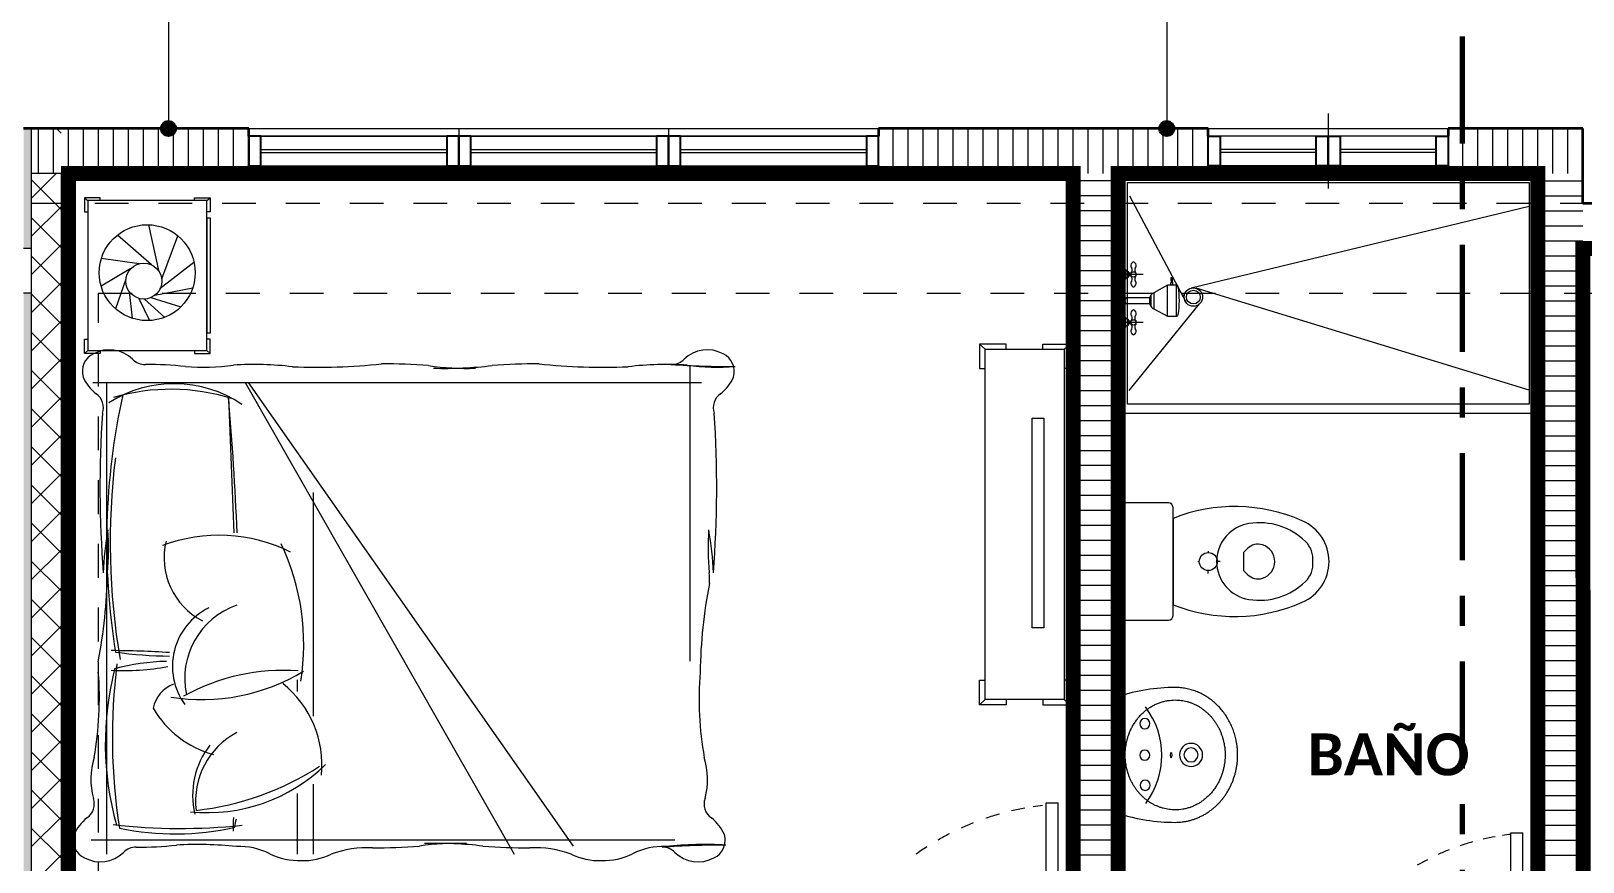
# Model space of a CAD drawing. Header units: metres. Extents: x -144 to 1000, y -717 to 29.
# Drawn here: x 839.63 to 844.81, y -550.57 to -547.79 of the extents above; entities that cross this region are included whole.
import ezdxf

# ---------------------------------------------------------------- set-up
doc = ezdxf.new("R2010")
doc.units = ezdxf.units.M
doc.linetypes.add('basculante modificado', pattern=[0.18, 0.1125, -0.0675])
doc.linetypes.add('Dash Dot 3_16_', pattern=[0.595313, 0.357187, -0.119063, 0, -0.119063])
doc.layers.get('0').update_dxf_attribs({"color": 1})
doc.layers.add('00-MEDICION', color=30, linetype='Continuous')
for name, color, linetype, lineweight in [('A-ANNO-DIMS', 1, 'Continuous', 9), ('A-DETL', 1, 'Continuous', 9), ('A-DETL-GENF', 1, 'Continuous', 9), ('A-DOOR', 1, 'Continuous', 9), ('A-GLAZ', 1, 'Continuous', 9), ('A-WALL', 4, 'Continuous', 9), ('G-ANNO-SYMB', 1, 'Continuous', 9), ('G-ANNO-TEXT', 2, 'Continuous', 9), ('I-FURN', 2, 'Continuous', 9), ('P-SANR-FIXT', 1, 'Continuous', 9)]:
    doc.layers.add(name, color=color, linetype=linetype, lineweight=lineweight)
doc.layers.add('A-WALL-PATT', color=7, linetype='Continuous', lineweight=35, true_color=0x9c9c9c)
doc.styles.add('Calibri_B', font='calibrib.ttf', dxfattribs={"height": 0.165})

# ---------------------------------------------------------------- blocks, each defined once
blk = doc.blocks.new('H')
at = {"layer": 'A-WALL-PATT', "lineweight": 5, "true_color": 0x747474}
h = blk.add_hatch(color=8, dxfattribs=at)
h.paths.add_polyline_path([(843.8367, -497.5255), (843.8367, -497.5005), (843.7867, -497.5005), (843.7867, -496.8005), (843.7617, -496.8005), (843.7617, -497.5255), (843.8341, -497.5255)])
h.paths.add_polyline_path([(843.7617, -496.7005), (843.7867, -496.7005), (843.7867, -494.7755), (843.7617, -494.7755), (843.7617, -496.6755)])
h.paths.add_polyline_path([(843.7867, -494.6255), (843.7867, -489.8255), (843.7617, -489.8255), (843.7617, -494.6255)])
h.paths.add_polyline_path([(843.7867, -489.6755), (843.7867, -489.2757), (843.7617, -489.2757), (843.7617, -489.6755)])
at = {"layer": 'A-WALL-PATT', "true_color": 0x747474}
h = blk.add_hatch(color=8, dxfattribs=at)
h.paths.add_polyline_path([(843.8867, -497.5255), (843.9117, -497.5255), (843.9117, -497.0244), (843.8867, -497.0244), (843.8867, -497.5005)])
h.paths.add_polyline_path([(843.9117, -496.8744), (843.9117, -494.1257), (843.8867, -494.1257), (843.8867, -496.8744)])
h.paths.add_polyline_path([(843.8867, -493.9757), (843.9113, -493.9757), (843.9113, -492.5757), (843.8867, -492.5757), (843.8867, -493.3819)])
h.paths.add_polyline_path([(843.8867, -492.4257), (843.9117, -492.4257), (843.9113, -489.4257), (843.8867, -489.4257), (843.8867, -492.2218)])
at = {"layer": 'A-DETL', "color": 7, "linetype": 'basculante modificado'}
for p, q in [((850.9117, -489.5255), (841.3117, -489.5255)), ((844.0116, -498.4244), (844.0116, -489.8255)), ((844.0116, -489.8255), (850.9117, -489.8255))]:
    blk.add_line(p, q, dxfattribs=at)
at = {"layer": 'A-DETL-GENF', "lineweight": 25}
for p, q in [((844.5128, -489.3007), (844.5128, -489.4007)), ((844.5528, -489.3007), (844.5128, -489.3007)), ((844.5528, -489.4007), (844.5528, -489.3007)), ((845.1728, -489.3007), (845.1728, -489.4007)), ((845.2128, -489.3007), (845.1728, -489.3007)), ((845.2128, -489.3007), (845.2128, -489.4007)), ((845.2528, -489.3007), (845.2128, -489.3007)), ((845.2128, -489.4007), (845.2128, -489.3007)), ((845.2528, -489.4007), (845.2528, -489.3007)), ((845.8728, -489.3007), (845.8728, -489.4007)), ((845.9128, -489.3007), (845.8728, -489.3007)), ((845.9128, -489.4007), (845.9128, -489.3007)), ((845.9128, -489.3007), (845.9128, -489.4007)), ((845.9528, -489.3007), (845.9128, -489.3007)), ((845.9528, -489.4007), (845.9528, -489.3007)), ((846.5728, -489.3007), (846.5728, -489.4007)), ((846.6128, -489.3007), (846.5728, -489.3007)), ((846.6128, -489.4007), (846.6128, -489.3007)), ((847.7128, -489.3007), (847.7528, -489.3007)), ((847.7128, -489.4007), (847.7128, -489.3007)), ((847.7528, -489.3007), (847.7528, -489.4007)), ((848.0728, -489.3007), (848.1128, -489.3007)), ((848.0728, -489.4007), (848.0728, -489.3007)), ((848.1128, -489.3007), (848.1128, -489.4007)), ((848.1128, -489.3007), (848.1528, -489.3007)), ((848.1128, -489.4007), (848.1128, -489.3007)), ((848.1528, -489.3007), (848.1528, -489.4007)), ((848.4728, -489.3007), (848.5128, -489.3007)), ((848.4728, -489.4007), (848.4728, -489.3007)), ((848.5128, -489.3007), (848.5128, -489.4007)), ((844.5128, -489.4007), (844.5528, -489.4007)), ((845.1728, -489.4007), (845.2128, -489.4007)), ((845.2128, -489.4007), (845.2528, -489.4007)), ((845.8728, -489.4007), (845.9128, -489.4007)), ((845.9128, -489.4007), (845.9528, -489.4007)), ((846.5728, -489.4007), (846.6128, -489.4007)), ((847.7528, -489.4007), (847.7128, -489.4007)), ((848.1128, -489.4007), (848.0728, -489.4007)), ((848.1528, -489.4007), (848.1128, -489.4007)), ((848.5128, -489.4007), (848.4728, -489.4007))]:
    blk.add_line(p, q, dxfattribs=at)
at = {"layer": 'A-DETL-GENF'}
for p, q in [((844.5528, -489.3007), (845.1728, -489.3007)), ((845.2528, -489.3007), (845.8728, -489.3007)), ((845.9528, -489.3007), (846.5728, -489.3007)), ((848.0728, -489.3007), (847.7528, -489.3007)), ((848.4728, -489.3007), (848.1528, -489.3007)), ((844.5528, -489.3457), (845.1728, -489.3457)), ((844.5528, -489.3557), (845.1728, -489.3557)), ((845.2528, -489.3457), (845.8728, -489.3457)), ((845.2528, -489.3557), (845.8728, -489.3557)), ((845.9528, -489.3457), (846.5728, -489.3457)), ((845.9528, -489.3557), (846.5728, -489.3557)), ((848.0728, -489.3457), (847.7528, -489.3457)), ((848.0728, -489.3557), (847.7528, -489.3557)), ((848.4728, -489.3457), (848.1528, -489.3457)), ((848.4728, -489.3557), (848.1528, -489.3557)), ((844.5528, -489.4007), (845.1728, -489.4007)), ((845.2528, -489.4007), (845.8728, -489.4007)), ((845.9528, -489.4007), (846.5728, -489.4007)), ((848.0728, -489.4007), (847.7528, -489.4007)), ((848.4728, -489.4007), (848.1528, -489.4007))]:
    blk.add_line(p, q, dxfattribs=at)
at = {"layer": 'A-DOOR', "lineweight": 15}
for p, q in [((847.1717, -491.5257), (847.2117, -491.5257)), ((847.1717, -492.4057), (847.1717, -491.5257)), ((847.2117, -492.4157), (847.2117, -491.5257)), ((848.7217, -491.6257), (848.7617, -491.6257)), ((848.7217, -492.4057), (848.7217, -491.6257)), ((848.7617, -492.4157), (848.7617, -491.6257))]:
    blk.add_line(p, q, dxfattribs=at)
at = {"layer": 'A-DOOR'}
for centre, radius, start, end in [((847.2602, -492.4237), 0.8947, 96.4594, 98.45), ((847.2602, -492.4237), 0.8947, 105.8316, 108.8857), ((847.2602, -492.4237), 0.8947, 100.2582, 103.1511), ((847.2602, -492.4237), 0.8947, 100.2582, 103.1511), ((847.2602, -492.4237), 0.8947, 117.366, 120.1622), ((847.2602, -492.4237), 0.8947, 111.7283, 114.5549), ((848.8117, -492.4257), 0.8, 100.2582, 103.1511), ((848.8117, -492.4257), 0.8, 100.2582, 103.1511), ((848.8117, -492.4257), 0.8, 96.4594, 98.45), ((847.2602, -492.4237), 0.8947, 122.9441, 125.7122), ((848.8117, -492.4257), 0.8, 111.7283, 114.5549), ((848.8117, -492.4257), 0.8, 105.8316, 108.8857), ((848.8117, -492.4257), 0.8, 117.366, 120.1622)]:
    blk.add_arc(centre, radius, start, end, dxfattribs=at)
at = {"layer": 'A-GLAZ'}
for p, q in [((848.1128, -489.2257), (848.1128, -489.4757)), ((844.5128, -489.3007), (844.5128, -489.4007)), ((845.2128, -489.3007), (844.5128, -489.3007)), ((845.2128, -489.2757), (845.2128, -489.4257)), ((845.2128, -489.3007), (845.2128, -489.4007)), ((845.9128, -489.3007), (845.2128, -489.3007)), ((845.2128, -489.3007), (845.2128, -489.4007)), ((845.9128, -489.2757), (845.9128, -489.4257)), ((845.9128, -489.3007), (845.9128, -489.4007)), ((845.9128, -489.3007), (845.9128, -489.4007)), ((846.6128, -489.3007), (845.9128, -489.3007)), ((846.6128, -489.3007), (846.6128, -489.4007)), ((847.7128, -489.4007), (847.7128, -489.3007)), ((848.1128, -489.3007), (847.7128, -489.3007)), ((848.1128, -489.4007), (848.1128, -489.3007)), ((848.1128, -489.4007), (848.1128, -489.3007)), ((848.5128, -489.3007), (848.1128, -489.3007)), ((848.5128, -489.4007), (848.5128, -489.3007)), ((844.5128, -489.4007), (845.2128, -489.4007)), ((845.2128, -489.4007), (845.9128, -489.4007)), ((845.9128, -489.4007), (846.6128, -489.4007)), ((847.7128, -489.4007), (848.1128, -489.4007)), ((848.1128, -489.4007), (848.5128, -489.4007))]:
    blk.add_line(p, q, dxfattribs=at)
at = {"layer": 'A-WALL', "lineweight": 35}
for p, q in [((844.5128, -489.2757), (843.7617, -489.2757)), ((844.5128, -489.3007), (844.5128, -489.2757)), ((847.7128, -489.2757), (846.6128, -489.2757)), ((846.6128, -489.2757), (846.6128, -489.3007)), ((847.7128, -489.3007), (847.7128, -489.2757)), ((848.9617, -489.2757), (848.5128, -489.2757)), ((848.5128, -489.2757), (848.5128, -489.3007)), ((848.9617, -489.5255), (848.9617, -489.2757)), ((844.5128, -489.4257), (844.5128, -489.4007)), ((846.6128, -489.4007), (846.6128, -489.4257)), ((847.7128, -489.4257), (847.7128, -489.4007)), ((848.5128, -489.4007), (848.5128, -489.4257)), ((843.9117, -492.4257), (843.9117, -489.4257)), ((843.9117, -489.4257), (844.5128, -489.4257)), ((846.6128, -489.4257), (847.2617, -489.4257)), ((847.2617, -489.4257), (847.2617, -492.5757)), ((847.4117, -489.4257), (847.7128, -489.4257)), ((847.4117, -491.8257), (847.4117, -489.4257)), ((848.5128, -489.4257), (848.8117, -489.4257)), ((848.8117, -489.4257), (848.8117, -492.9757)), ((850.9117, -489.5255), (848.9617, -489.5255)), ((848.9617, -489.6755), (850.9117, -489.6755)), ((848.9617, -492.9757), (848.9617, -489.6755))]:
    blk.add_line(p, q, dxfattribs=at)
at = {"layer": 'A-WALL'}
for p, q in [((843.7867, -489.2757), (843.7867, -496.7005)), ((844.5128, -489.2757), (846.6128, -489.2757)), ((847.7128, -489.2757), (848.5128, -489.2757)), ((843.9117, -489.4257), (843.7867, -489.4257)), ((843.8867, -489.4257), (843.8867, -497.5255)), ((846.6128, -489.4257), (844.5128, -489.4257)), ((848.5128, -489.4257), (847.7128, -489.4257)), ((843.7867, -489.6755), (843.7617, -489.6755)), ((843.7867, -489.8255), (843.7617, -489.8255))]:
    blk.add_line(p, q, dxfattribs=at)
at = {"layer": 'A-WALL-PATT', "color": 8, "lineweight": 5, "true_color": 0x727272}
for p, q in [((843.8117, -489.4257), (843.8117, -489.2757)), ((843.8617, -489.4257), (843.8617, -489.2757)), ((843.9117, -489.4257), (843.9117, -489.2757)), ((843.9617, -489.4257), (843.9617, -489.2757)), ((844.0117, -489.4257), (844.0117, -489.2757)), ((844.0617, -489.4257), (844.0617, -489.2757)), ((844.1117, -489.4257), (844.1117, -489.2757)), ((844.1617, -489.4257), (844.1617, -489.2757)), ((844.2117, -489.4257), (844.2117, -489.2757)), ((844.2617, -489.4257), (844.2617, -489.2757)), ((844.3117, -489.4257), (844.3117, -489.2757)), ((844.3617, -489.4257), (844.3617, -489.2757)), ((844.4117, -489.4257), (844.4117, -489.2757)), ((844.4617, -489.4257), (844.4617, -489.2757)), ((844.5117, -489.4257), (844.5117, -489.2757)), ((846.6617, -489.4257), (846.6617, -489.2757)), ((846.7117, -489.4257), (846.7117, -489.2757)), ((846.7617, -489.4257), (846.7617, -489.2757)), ((846.8117, -489.4257), (846.8117, -489.2757)), ((846.8617, -489.4257), (846.8617, -489.2757)), ((846.9117, -489.4257), (846.9117, -489.2757)), ((846.9617, -489.4257), (846.9617, -489.2757)), ((847.0117, -489.4257), (847.0117, -489.2757)), ((847.0617, -489.4257), (847.0617, -489.2757)), ((847.1117, -489.4257), (847.1117, -489.2757)), ((847.1617, -489.4257), (847.1617, -489.2757)), ((847.2117, -489.4257), (847.2117, -489.2757)), ((847.2617, -489.4257), (847.2617, -489.2757)), ((847.3117, -489.4257), (847.3117, -489.2757)), ((847.3617, -489.4257), (847.3617, -489.2757)), ((847.4117, -489.4257), (847.4117, -489.2757)), ((847.4617, -489.4257), (847.4617, -489.2757)), ((847.5117, -489.4257), (847.5117, -489.2757)), ((847.5617, -489.4257), (847.5617, -489.2757)), ((847.6117, -489.4257), (847.6117, -489.2757)), ((847.6617, -489.4257), (847.6617, -489.2757)), ((847.7117, -489.4257), (847.7117, -489.2757)), ((848.5617, -489.4257), (848.5617, -489.2757)), ((848.6117, -489.4257), (848.6117, -489.2757)), ((848.6617, -489.4257), (848.6617, -489.2757)), ((848.7117, -489.4257), (848.7117, -489.2757)), ((848.7617, -489.4257), (848.7617, -489.2757)), ((848.8117, -489.4257), (848.8117, -489.2757)), ((848.8617, -489.4257), (848.8617, -489.2757)), ((848.9117, -489.4257), (848.9117, -489.2757)), ((847.4117, -489.4506), (847.2617, -489.4506)), ((848.8117, -489.4506), (848.9617, -489.4506)), ((847.4117, -489.5006), (847.2617, -489.5006)), ((848.8117, -489.5006), (848.9617, -489.5006)), ((847.4117, -489.5506), (847.2617, -489.5506)), ((848.8117, -489.5506), (848.9617, -489.5506)), ((847.4117, -489.6006), (847.2617, -489.6006)), ((848.8117, -489.6006), (848.9617, -489.6006)), ((847.4117, -489.6506), (847.2617, -489.6506)), ((848.8117, -489.6506), (848.9617, -489.6506)), ((847.4117, -489.7006), (847.2617, -489.7006)), ((848.8117, -489.7006), (848.9617, -489.7006)), ((847.4117, -489.7506), (847.2617, -489.7506)), ((848.8117, -489.7506), (848.9617, -489.7506)), ((847.4117, -489.8006), (847.2617, -489.8006)), ((848.8117, -489.8006), (848.9617, -489.8006)), ((847.4117, -489.8506), (847.2617, -489.8506)), ((848.8117, -489.8506), (848.9617, -489.8506)), ((847.4117, -489.9006), (847.2617, -489.9006)), ((848.8117, -489.9006), (848.9617, -489.9006)), ((847.4117, -489.9506), (847.2617, -489.9506)), ((848.8117, -489.9506), (848.9617, -489.9506)), ((847.4117, -490.0006), (847.2617, -490.0006)), ((848.8117, -490.0006), (848.9617, -490.0006)), ((847.4117, -490.0506), (847.2617, -490.0506)), ((848.8117, -490.0506), (848.9617, -490.0506)), ((847.4117, -490.1006), (847.2617, -490.1006)), ((848.8117, -490.1006), (848.9617, -490.1006)), ((847.4117, -490.1506), (847.2617, -490.1506)), ((848.8117, -490.1506), (848.9617, -490.1506)), ((847.4117, -490.2006), (847.2617, -490.2006)), ((848.8117, -490.2006), (848.9617, -490.2006)), ((847.4117, -490.2506), (847.2617, -490.2506)), ((848.8117, -490.2506), (848.9617, -490.2506)), ((847.4117, -490.3006), (847.2617, -490.3006)), ((848.8117, -490.3006), (848.9617, -490.3006)), ((847.4117, -490.3506), (847.2617, -490.3506)), ((847.4117, -490.4006), (847.2617, -490.4006)), ((848.8117, -490.3506), (848.9617, -490.3506)), ((848.8117, -490.4006), (848.9617, -490.4006)), ((847.4117, -490.4506), (847.2617, -490.4506)), ((848.8117, -490.4506), (848.9617, -490.4506)), ((847.4117, -490.5006), (847.2617, -490.5006)), ((848.8117, -490.5006), (848.9617, -490.5006)), ((847.4117, -490.5506), (847.2617, -490.5506)), ((848.8117, -490.5506), (848.9617, -490.5506)), ((847.4117, -490.6006), (847.2617, -490.6006)), ((848.8117, -490.6006), (848.9617, -490.6006)), ((847.4117, -490.6506), (847.2617, -490.6506)), ((848.8117, -490.6506), (848.9617, -490.6506)), ((847.4117, -490.7006), (847.2617, -490.7006)), ((848.8117, -490.7006), (848.9617, -490.7006)), ((847.4117, -490.7506), (847.2617, -490.7506)), ((848.8117, -490.7506), (848.9617, -490.7506)), ((847.4117, -490.8006), (847.2617, -490.8006)), ((848.8117, -490.8006), (848.9617, -490.8006)), ((847.4117, -490.8506), (847.2617, -490.8506)), ((848.8117, -490.8506), (848.9617, -490.8506)), ((847.4117, -490.9006), (847.2617, -490.9006)), ((848.8117, -490.9006), (848.9617, -490.9006)), ((847.4117, -490.9506), (847.2617, -490.9506)), ((848.8117, -490.9506), (848.9617, -490.9506)), ((847.4117, -491.0006), (847.2617, -491.0006)), ((848.8117, -491.0006), (848.9617, -491.0006)), ((847.4117, -491.0506), (847.2617, -491.0506)), ((848.8117, -491.0506), (848.9617, -491.0506)), ((847.4117, -491.1006), (847.2617, -491.1006)), ((848.8117, -491.1006), (848.9617, -491.1006)), ((847.4117, -491.1506), (847.2617, -491.1506)), ((848.8117, -491.1506), (848.9617, -491.1506)), ((847.4117, -491.2006), (847.2617, -491.2006)), ((848.8117, -491.2006), (848.9617, -491.2006)), ((847.4117, -491.2506), (847.2617, -491.2506)), ((848.8117, -491.2506), (848.9617, -491.2506)), ((847.4117, -491.3006), (847.2617, -491.3006)), ((848.8117, -491.3006), (848.9617, -491.3006)), ((847.4117, -491.3506), (847.2617, -491.3506)), ((848.8117, -491.3506), (848.9617, -491.3506)), ((847.4117, -491.4006), (847.2617, -491.4006)), ((848.8117, -491.4006), (848.9617, -491.4006)), ((847.4117, -491.4506), (847.2617, -491.4506)), ((848.8117, -491.4506), (848.9617, -491.4506)), ((847.4117, -491.5006), (847.2617, -491.5006)), ((848.8117, -491.5006), (848.9617, -491.5006)), ((847.4117, -491.5506), (847.2617, -491.5506)), ((848.8117, -491.5506), (848.9617, -491.5506)), ((847.4117, -491.6006), (847.2617, -491.6006)), ((848.8117, -491.6006), (848.9617, -491.6006)), ((847.4117, -491.6506), (847.2617, -491.6506)), ((848.8117, -491.6506), (848.9617, -491.6506)), ((847.4117, -491.7006), (847.2617, -491.7006)), ((848.8117, -491.7006), (848.9617, -491.7006))]:
    blk.add_line(p, q, dxfattribs=at)
at = {"layer": 'A-WALL-PATT', "color": 1, "lineweight": 5, "true_color": 0xff0000}
for p, q in [((843.7867, -489.5092), (843.8702, -489.4257)), ((843.8867, -489.5459), (843.7867, -489.4459)), ((843.7867, -489.6365), (843.8867, -489.5365)), ((843.8867, -489.6731), (843.7867, -489.5731)), ((843.7867, -489.7637), (843.8867, -489.6637)), ((843.8867, -489.8004), (843.7867, -489.7004)), ((843.7867, -489.891), (843.8867, -489.791)), ((843.8867, -489.9277), (843.7867, -489.8277)), ((843.7867, -490.0183), (843.8867, -489.9183)), ((843.8867, -490.055), (843.7867, -489.955)), ((843.7867, -490.1456), (843.8867, -490.0456)), ((843.8867, -490.1823), (843.7867, -490.0823)), ((843.7867, -490.2729), (843.8867, -490.1729)), ((843.8867, -490.3095), (843.7867, -490.2095)), ((843.7867, -490.4001), (843.8867, -490.3001)), ((843.8867, -490.4368), (843.7867, -490.3368)), ((843.7867, -490.5274), (843.8867, -490.4274)), ((843.8867, -490.5641), (843.7867, -490.4641)), ((843.7867, -490.6547), (843.8867, -490.5547)), ((843.8867, -490.6914), (843.7867, -490.5914)), ((843.7867, -490.782), (843.8867, -490.682)), ((843.8867, -490.8187), (843.7867, -490.7187)), ((843.7867, -490.9093), (843.8867, -490.8093)), ((843.8867, -490.9459), (843.7867, -490.8459)), ((843.7867, -491.0365), (843.8867, -490.9365)), ((843.8867, -491.0732), (843.7867, -490.9732)), ((843.7867, -491.1638), (843.8867, -491.0638)), ((843.8867, -491.2005), (843.7867, -491.1005)), ((843.7867, -491.2911), (843.8867, -491.1911)), ((843.8867, -491.3278), (843.7867, -491.2278)), ((843.7867, -491.4184), (843.8867, -491.3184)), ((843.8867, -491.4551), (843.7867, -491.3551)), ((843.7867, -491.5457), (843.8867, -491.4457)), ((843.8867, -491.5823), (843.7867, -491.4823)), ((843.7867, -491.6729), (843.8867, -491.5729)), ((843.8867, -491.7096), (843.7867, -491.6096)), ((843.7867, -491.8002), (843.8867, -491.7002))]:
    blk.add_line(p, q, dxfattribs=at)
at = {"layer": 'G-ANNO-SYMB', "linetype": 'Dash Dot 3_16_', "lineweight": 70}
blk.add_line((848.5595, -485.4917), (848.5595, -495.2512), dxfattribs=at)
at = {"layer": 'I-FURN'}
for p, q in [((843.9645, -489.5064), (843.9755, -489.5163)), ((843.9645, -489.5064), (843.9645, -489.554)), ((844.0169, -489.5064), (843.9645, -489.5064)), ((843.9755, -489.5163), (843.9755, -490.0163)), ((844.3726, -489.5163), (843.9755, -489.5163)), ((844.0169, -489.5163), (844.0169, -489.5064)), ((844.3312, -489.5064), (844.3835, -489.5064)), ((844.3312, -489.5163), (844.3312, -489.5064)), ((844.3726, -489.5163), (844.3835, -489.5064)), ((844.3726, -490.0163), (844.3726, -489.5163)), ((844.3835, -489.5064), (844.3835, -489.554)), ((843.9645, -489.554), (843.9755, -489.554)), ((844.3835, -489.554), (844.3726, -489.554)), ((844.2144, -489.7543), (844.179, -489.5967)), ((844.3726, -489.5752), (844.3726, -489.9574)), ((844.3854, -489.5752), (844.3726, -489.5752)), ((844.3854, -489.9574), (844.3854, -489.5752)), ((844.1884, -489.7305), (844.0747, -489.6312)), ((844.2222, -489.7773), (844.276, -489.6335)), ((844.1474, -489.7267), (844.0209, -489.7098)), ((844.2162, -489.8093), (844.33, -489.7217)), ((844.1199, -489.7427), (844.0203, -489.8017)), ((844.103, -489.778), (844.0683, -489.877)), ((844.1137, -489.8194), (844.1242, -489.9089)), ((844.1994, -489.8322), (844.3259, -489.8068)), ((844.1458, -489.8423), (844.1813, -489.9166)), ((844.1649, -489.8447), (844.2326, -489.9059)), ((844.186, -489.84), (844.2858, -489.8711)), ((843.9645, -489.9786), (843.9755, -489.9786)), ((843.9645, -490.0262), (843.9645, -489.9786)), ((844.3726, -489.9574), (844.3854, -489.9574)), ((844.3835, -489.9786), (844.3726, -489.9786)), ((844.3835, -490.0262), (844.3835, -489.9786)), ((843.9645, -490.0262), (843.9755, -490.0163)), ((844.0169, -490.0262), (843.9645, -490.0262)), ((843.9755, -490.0163), (844.3726, -490.0163)), ((844.0169, -490.0163), (844.0169, -490.0262)), ((844.3312, -490.0163), (844.3312, -490.0262)), ((844.3312, -490.0262), (844.3835, -490.0262)), ((844.3835, -490.0262), (844.3726, -490.0163)), ((846.9495, -489.9953), (846.9495, -490.0768)), ((847.0391, -489.9953), (846.9495, -489.9953)), ((846.9495, -489.9953), (846.9682, -490.0123)), ((846.9682, -490.0123), (847.2319, -490.0123)), ((846.9682, -491.1812), (846.9682, -490.0123)), ((847.0391, -490.0123), (847.0391, -489.9953)), ((847.1611, -489.9953), (847.2506, -489.9953)), ((847.1611, -490.0123), (847.1611, -489.9953)), ((847.2506, -489.9953), (847.2319, -490.0123)), ((847.2319, -490.0123), (847.2319, -491.1812)), ((847.2506, -489.9953), (847.2506, -490.0768)), ((845.9841, -490.0684), (845.9841, -491.0524)), ((846.9495, -490.0768), (846.9682, -490.0768)), ((847.2506, -490.0768), (847.2319, -490.0768)), ((843.9925, -490.1235), (846.0223, -490.1235)), ((844.0387, -490.1235), (844.0387, -491.5683)), ((844.5011, -490.1235), (845.3975, -491.6973)), ((844.5111, -490.1235), (845.5945, -491.6704)), ((847.1255, -490.2423), (847.1647, -490.2423)), ((847.1255, -490.9412), (847.1255, -490.2423)), ((847.1647, -490.2423), (847.1647, -490.9412)), ((844.7276, -490.4899), (844.7276, -491.2362)), ((847.1647, -490.9412), (847.1255, -490.9412)), ((844.0387, -491.0524), (844.0387, -491.6973)), ((844.6746, -491.1154), (844.6746, -491.154)), ((846.9495, -491.1167), (846.9682, -491.1167)), ((846.9495, -491.1982), (846.9495, -491.1167)), ((847.2506, -491.1167), (847.2319, -491.1167)), ((847.2506, -491.1982), (847.2506, -491.1167)), ((846.9495, -491.1982), (846.9682, -491.1812)), ((847.0391, -491.1982), (846.9495, -491.1982)), ((847.2319, -491.1812), (846.9682, -491.1812)), ((847.0391, -491.1812), (847.0391, -491.1982)), ((847.1611, -491.1812), (847.1611, -491.1982)), ((847.1611, -491.1982), (847.2506, -491.1982)), ((847.2506, -491.1982), (847.2319, -491.1812)), ((844.7276, -491.463), (844.7276, -491.6973)), ((844.6746, -491.4946), (844.6746, -491.6973)), ((843.9876, -491.6485), (845.9336, -491.6485))]:
    blk.add_line(p, q, dxfattribs=at)
for centre, radius in [((844.1739, -489.7567), 0.16), ((844.1627, -489.7847), 0.06)]:
    blk.add_circle(centre, radius, dxfattribs=at)
for centre, radius, start, end in [((844.0219, -490.0861), 0.0644, 114.6552, 197.0582), ((844.0482, -490.1245), 0.1105, 45.7841, 118.7213), ((846.0415, -490.1245), 0.1105, 61.2787, 134.2159), ((846.0677, -490.0861), 0.0644, 342.9418, 65.3448), ((844.1666, -490.0057), 0.0572, 223.7565, 271.4444), ((844.1689, -491.3305), 1.2676, 83.9678, 90.0408), ((844.3587, -489.2966), 0.7754, 265.8141, 277.6479), ((844.5296, -491.1546), 1.0916, 83.2091, 93.5535), ((844.7417, -488.0905), 1.9819, 267.5987, 276.2011), ((844.9454, -492.4345), 2.3738, 85.9688, 89.7495), ((845.2393, -489.1982), 0.8777, 261.6773, 271.923), ((845.1656, -488.71), 1.3659, 268.4575, 276.6698), ((845.4911, -492.4345), 2.3738, 90.2505, 94.0312), ((845.6948, -488.0905), 1.9819, 263.7989, 272.4013), ((845.9069, -491.1546), 1.0916, 86.4465, 96.7909), ((845.9231, -490.0057), 0.0572, 268.5556, 316.2435), ((846.1329, -486.8867), 3.1832, 266.1944, 270.0265), ((846.0778, -489.2966), 0.7754, 262.3521, 274.1859), ((844.0925, -490.047), 0.1443, 203.7061, 231.956), ((844.2641, -490.5328), 0.4055, 56.1664, 122.49), ((845.9972, -490.047), 0.1443, 308.044, 336.2939), ((843.9722, -490.2069), 0.0559, 340.2311, 55.8644), ((846.336, -490.6572), 2.2972, 167.6192, 189.1562), ((844.2525, -490.8363), 0.6905, 72.8591, 106.0737), ((908.801, -487.8265), 64.3987, 182.088342, 182.490604), ((833.4272, -491.0957), 11.0568, 2.44004, 4.78531), ((846.1175, -490.2069), 0.0559, 124.1356, 199.7689), ((847.6994, -490.4743), 3.683, 176.1316, 184.4267), ((842.3902, -490.4743), 3.683, 355.5733, 3.8684), ((846.3712, -490.6574), 2.3207, 172.9859, 189.6715), ((845.0423, -490.7968), 1.0156, 169.6685, 177.8399), ((843.0707, -490.6728), 0.9742, 354.9426, 3.4165), ((844.4136, -491.1679), 0.5349, 63.4974, 110.6974), ((844.4686, -490.7076), 0.2382, 166.5097, 242.2958), ((847.0189, -490.6728), 0.9742, 176.5835, 185.0474), ((845.0474, -490.7968), 1.0156, 2.1601, 10.3315), ((843.9104, -490.9962), 0.7857, 350.9394, 25.2191), ((842.3635, -490.734), 1.6778, 348.9775, 359.1523), ((845.2012, -490.784), 0.8477, 359.3603, 1.7242), ((847.6957, -491.1142), 1.6778, 168.9775, 179.1654), ((844.558, -491.1104), 0.2591, 109.1658, 191.9587), ((844.4752, -491.07), 0.2171, 116.1579, 215.8329), ((844.0483, -494.0563), 3.0385, 86.2238, 89.8937), ((844.858, -491.0643), 0.8477, 179.3603, 181.7242), ((844.0963, -490.3064), 0.778, 266.877, 280.8333), ((846.0156, -491.3062), 1.9579, 172.8391, 188.9331), ((844.2595, -491.8208), 0.7676, 91.6124, 104.6566), ((844.2745, -489.4664), 1.57, 262.4467, 269.0553), ((843.0403, -491.1755), 0.9742, 356.5835, 5.0474), ((845.0469, -491.3275), 1.0127, 165.7546, 195.5344), ((844.3566, -490.5292), 0.6518, 260.8023, 301.3458), ((844.628, -491.7718), 0.6879, 85.8503, 118.9544), ((846.9885, -491.1755), 0.9742, 174.9526, 183.4165), ((844.3032, -491.2334), 0.1121, 111.6793, 167.8243), ((844.4085, -491.3993), 0.3482, 354.3187, 51.2722), ((844.4845, -491.0398), 0.3369, 210.2878, 254.5982), ((843.0403, -491.196), 0.9731, 349.4443, 357.7924), ((846.9885, -491.196), 0.9731, 182.2076, 190.5557), ((844.5949, -491.5196), 0.2596, 117.9999, 186.8874), ((844.2322, -491.447), 0.2462, 162.8192, 195.0013), ((844.5942, -491.4994), 0.2687, 141.9188, 193.6704), ((845.7966, -491.447), 0.2462, 344.9987, 17.1808), ((844.3756, -490.9967), 0.5616, 264.187, 314.4731), ((844.2241, -490.5835), 0.9739, 276.6646, 302.6196), ((843.9417, -491.5297), 0.0559, 304.1356, 19.7689), ((846.087, -491.5297), 0.0559, 160.2311, 235.8644), ((844.0621, -491.6896), 0.1443, 128.044, 156.2939), ((846.5148, -491.6334), 2.0543, 178.35, 179.6152), ((842.869, -491.3156), 1.6237, 349.6594, 350.6708), ((845.9667, -491.6896), 0.1443, 23.7061, 51.956), ((843.9915, -491.6505), 0.0644, 162.9418, 245.3448), ((844.2848, -489.6157), 1.9954, 263.5293, 275.9065), ((844.2666, -490.7195), 0.9098, 258.2565, 282.6825), ((846.0373, -491.6505), 0.0644, 294.6552, 17.0582), ((844.0177, -491.6121), 0.1105, 241.2787, 314.2159), ((844.1361, -491.7309), 0.0572, 88.5556, 136.2435), ((844.1385, -490.406), 1.2676, 269.9592, 276.0322), ((844.3424, -492.8749), 1.2103, 83.88, 93.3505), ((844.4823, -491.8895), 0.2183, 62.5424, 92.8438), ((844.9103, -492.0461), 0.3706, 87.672, 109.3936), ((844.915, -489.302), 2.3738, 270.2505, 274.0312), ((845.2089, -492.5384), 0.8777, 88.077, 98.3227), ((845.1351, -493.0266), 1.3659, 83.3302, 91.5425), ((845.4606, -489.302), 2.3738, 265.9688, 269.7495), ((845.4653, -492.0461), 0.3706, 70.6064, 92.328), ((845.8933, -491.8895), 0.2183, 87.1562, 117.4576), ((846.1024, -494.8499), 3.1832, 89.9735, 93.8056), ((845.8926, -491.7309), 0.0572, 43.7565, 91.4444), ((846.0332, -492.8749), 1.2103, 86.6495, 96.12), ((846.011, -491.6121), 0.1105, 225.7841, 298.7213), ((844.6794, -491.4992), 0.219, 243.8724, 272.0368), ((844.6964, -491.5179), 0.2003, 267.3508, 296.953), ((845.6792, -491.5179), 0.2003, 243.047, 272.6492), ((845.6962, -491.4992), 0.219, 267.9632, 296.1276)]:
    blk.add_arc(centre, radius, start, end, dxfattribs=at)
at = {"layer": 'P-SANR-FIXT'}
for p, q in [((847.4128, -489.4257), (847.4128, -490.2257)), ((847.4428, -489.4557), (848.7828, -489.4557)), ((847.4428, -490.1957), (847.4428, -489.4557)), ((848.7828, -489.4557), (848.7828, -490.1957)), ((847.4498, -489.5002), (847.6405, -489.8587)), ((848.7828, -489.5358), (847.6558, -489.8081)), ((847.4961, -489.7625), (847.4117, -489.7625)), ((847.4128, -489.7389), (847.4128, -489.7862)), ((847.4201, -489.7404), (847.4128, -489.7389)), ((847.4217, -489.742), (847.4217, -489.7831)), ((847.4349, -489.7447), (847.4217, -489.742)), ((847.4365, -489.7463), (847.4365, -489.7787)), ((847.4468, -489.7545), (847.4468, -489.7705)), ((847.4536, -489.7581), (847.4468, -489.7581)), ((847.4536, -489.767), (847.4468, -489.767)), ((847.4711, -489.7548), (847.4689, -489.7548)), ((847.4689, -489.7702), (847.4711, -489.7702)), ((847.4711, -489.7579), (847.4711, -489.7548)), ((847.4711, -489.7702), (847.4711, -489.7671)), ((847.5876, -489.7738), (847.5876, -489.7826)), ((847.5934, -489.7738), (847.5876, -489.7738)), ((847.5934, -489.7826), (847.5934, -489.7738)), ((847.4128, -489.7862), (847.4201, -489.7847)), ((847.4128, -489.8725), (847.4128, -489.829)), ((847.4128, -489.829), (847.4208, -489.829)), ((847.4208, -489.829), (847.4208, -489.8725)), ((847.4217, -489.7831), (847.4349, -489.7803)), ((847.5763, -489.7983), (847.5312, -489.8237)), ((847.5312, -489.8237), (847.5312, -489.877)), ((847.5763, -489.9023), (847.5763, -489.7983)), ((847.6067, -489.7983), (847.5763, -489.7983)), ((847.5876, -489.7826), (847.5934, -489.7826)), ((847.5876, -489.7895), (847.5934, -489.7895)), ((847.5876, -489.7983), (847.5876, -489.7895)), ((847.5892, -489.7826), (847.5892, -489.7895)), ((847.5918, -489.7826), (847.5918, -489.7895)), ((847.5934, -489.7895), (847.5934, -489.7983)), ((847.6067, -489.9023), (847.6067, -489.7983)), ((847.6319, -489.8426), (847.6319, -489.8288)), ((848.7828, -490.1482), (847.6726, -489.8088)), ((847.4208, -489.8725), (847.4128, -489.8725)), ((847.4402, -489.8409), (847.4208, -489.8409)), ((847.4402, -489.8605), (847.4208, -489.8605)), ((847.5177, -489.8409), (847.4402, -489.8409)), ((847.5177, -489.8605), (847.4402, -489.8605)), ((847.4492, -490.1502), (847.6835, -489.8608)), ((847.5177, -489.8401), (847.5215, -489.8321)), ((847.5177, -489.8605), (847.5177, -489.8409)), ((847.5215, -489.8686), (847.5177, -489.8605)), ((847.5215, -489.8321), (847.5215, -489.8686)), ((847.5312, -489.877), (847.5763, -489.9023)), ((847.4961, -489.9225), (847.4117, -489.9225)), ((847.4128, -489.8989), (847.4201, -489.9004)), ((847.4128, -489.9462), (847.4128, -489.8989)), ((847.4217, -489.902), (847.4349, -489.9047)), ((847.4217, -489.9431), (847.4217, -489.902)), ((847.4365, -489.9387), (847.4365, -489.9063)), ((847.4468, -489.9305), (847.4468, -489.9145)), ((847.4536, -489.9181), (847.4468, -489.9181)), ((847.4536, -489.927), (847.4468, -489.927)), ((847.4689, -489.9148), (847.4711, -489.9148)), ((847.4711, -489.9302), (847.4689, -489.9302)), ((847.4711, -489.9148), (847.4711, -489.9179)), ((847.4711, -489.9271), (847.4711, -489.9302)), ((847.5763, -489.9023), (847.6067, -489.9023)), ((847.4201, -489.9447), (847.4128, -489.9462)), ((847.4349, -489.9403), (847.4217, -489.9431)), ((847.4128, -490.2257), (848.8117, -490.2257)), ((848.7828, -490.1957), (847.4428, -490.1957)), ((847.4128, -490.5401), (847.4128, -490.9009)), ((847.5801, -490.5251), (847.4278, -490.5251)), ((847.5951, -490.7205), (847.5951, -490.5401)), ((847.4128, -490.5736), (847.4128, -490.7205)), ((847.5951, -490.5765), (847.5951, -490.8645)), ((847.7128, -490.6855), (847.7128, -490.6905)), ((847.831, -490.6897), (847.8434, -490.6774)), ((847.831, -490.7513), (847.831, -490.6897)), ((847.4128, -490.7205), (847.4128, -490.8674)), ((847.5951, -490.9009), (847.5951, -490.7205)), ((847.6778, -490.7205), (847.6828, -490.7205)), ((847.7128, -490.7605), (847.7128, -490.7505)), ((847.7528, -490.7205), (847.7428, -490.7205)), ((847.8434, -490.7636), (847.831, -490.7513)), ((847.4278, -490.9159), (847.5801, -490.9159)), ((847.4128, -491.1057), (847.4128, -491.6257))]:
    blk.add_line(p, q, dxfattribs=at)
for centre, radius in [((847.4633, -489.7625), 0.00903), ((847.663, -489.838), 0.0307), ((847.663, -489.838), 0.0231), ((847.4633, -489.9225), 0.00903), ((847.7128, -490.7205), 0.03)]:
    blk.add_circle(centre, radius, dxfattribs=at)
for centre, radius, start, end in [((847.467, -489.7329), 0.0127, 131.2787, 220.6125), ((847.4633, -489.727), 0.00597, 37.4869, 142.5131), ((847.4597, -489.7329), 0.0127, 319.3875, 48.7213), ((847.4201, -489.742), 0.0016, 0, 90), ((847.4349, -489.7463), 0.0016, 0, 90), ((847.4349, -489.7787), 0.0016, 270, 0), ((847.4455, -489.7436), 0.00934, 197.0259, 268.5579), ((847.4455, -489.7815), 0.00934, 91.4421, 162.9741), ((847.4452, -489.7545), 0.0016, 0, 90), ((847.4452, -489.7705), 0.0016, 270, 0), ((847.4536, -489.7557), 0.0024, 270, 324.6965), ((847.4536, -489.7694), 0.0024, 35.3035, 90), ((847.4459, -489.7479), 0.0133, 316.8648, 30.7592), ((847.4459, -489.7771), 0.0133, 329.2408, 43.1352), ((847.4833, -489.7485), 0.0158, 152.3266, 203.7716), ((847.4833, -489.7766), 0.0158, 156.2284, 207.6734), ((847.4201, -489.7831), 0.0016, 270, 0), ((847.467, -489.7922), 0.0127, 139.3875, 228.7213), ((847.4633, -489.7981), 0.00597, 217.4869, 322.5131), ((847.4597, -489.7922), 0.0127, 311.2787, 40.6125), ((847.536, -489.8389), 0.016, 107.4252, 154.6915), ((847.6067, -489.8039), 0.0056, 0, 90), ((847.3451, -489.8503), 0.2711, 350.1458, 9.8542), ((847.4465, -489.8507), 0.0116, 122.372, 237.628), ((847.467, -489.8929), 0.0127, 131.2787, 220.6125), ((847.4633, -489.887), 0.00597, 37.4869, 142.5131), ((847.4597, -489.8929), 0.0127, 319.3875, 48.7213), ((847.536, -489.8617), 0.016, 205.3085, 252.5748), ((847.4201, -489.902), 0.0016, 0, 90), ((847.4349, -489.9063), 0.0016, 360, 90), ((847.4455, -489.9036), 0.00934, 197.0259, 268.5579), ((847.4455, -489.9415), 0.00934, 91.4421, 162.9741), ((847.4452, -489.9145), 0.0016, 0, 90), ((847.4452, -489.9305), 0.0016, 270, 0), ((847.4536, -489.9157), 0.0024, 270, 324.6965), ((847.4536, -489.9294), 0.0024, 35.3035, 90), ((847.4459, -489.9079), 0.0133, 316.8648, 30.7592), ((847.4459, -489.9371), 0.0133, 329.2408, 43.1352), ((847.4833, -489.9085), 0.0158, 152.3266, 203.7716), ((847.4833, -489.9366), 0.0158, 156.2284, 207.6734), ((847.6067, -489.8967), 0.0056, 270, 0), ((847.4201, -489.9431), 0.0016, 270, 360), ((847.4349, -489.9387), 0.0016, 270, 0), ((847.467, -489.9522), 0.0127, 139.3875, 228.7213), ((847.4633, -489.9581), 0.00597, 217.4869, 322.5131), ((847.4597, -489.9522), 0.0127, 311.2787, 40.6125), ((847.4278, -490.5401), 0.015, 90, 180), ((847.5801, -490.5401), 0.015, 0, 90), ((847.801, -491.0955), 0.5584, 66.2031, 111.6409), ((847.8687, -490.7205), 0.1282, 99.0939, 132.4453), ((847.8832, -490.811), 0.2199, 45.6026, 99.0939), ((847.9658, -490.7219), 0.15, 0.5311, 66.2031), ((847.8687, -490.7205), 0.1282, 132.4453, 180.0015), ((847.9799, -490.7122), 0.0816, 354.1645, 45.6026), ((847.8787, -490.7127), 0.05, 72.8171, 135), ((847.8763, -490.7205), 0.0581, 287.1865, 72.8171), ((847.8687, -490.7205), 0.1282, 179.9985, 260.9061), ((847.9658, -490.7191), 0.15, 293.7969, 359.4689), ((847.9799, -490.7288), 0.0816, 314.3974, 5.8355), ((847.8787, -490.7283), 0.05, 225, 287.1865), ((847.8832, -490.63), 0.2199, 260.9061, 314.3974), ((847.801, -490.3455), 0.5584, 248.3591, 293.7969), ((847.4278, -490.9009), 0.015, 180, 270), ((847.5801, -490.9009), 0.015, 270, 0), ((847.6024, -491.7549), 0.6142, 90.0171, 107.9829), ((847.2912, -491.3673), 0.2666, 323.0879, 37.323), ((847.5012, -491.2614), 0.017, 90, 270), ((847.5012, -491.2614), 0.017, 270, 90), ((847.6551, -491.3657), 0.0386, 90, 270), ((847.6551, -491.3657), 0.0386, 270, 90), ((847.5008, -491.3665), 0.0168, 0, 180), ((847.5008, -491.3665), 0.0168, 180, 0), ((847.6551, -491.3657), 0.0235, 90, 270), ((847.6551, -491.3657), 0.0235, 270, 90), ((847.5022, -491.467), 0.017, 90, 270), ((847.5022, -491.467), 0.017, 270, 90), ((847.6024, -490.9765), 0.6142, 252.0171, 269.9829)]:
    blk.add_arc(centre, radius, start, end, dxfattribs=at)
for major_axis in [(0, -0.00908), (0, 0.00908)]:
    blk.add_ellipse((847.5889, -491.3662), major_axis=major_axis, ratio=0.332108, start_param=3.141593, end_param=6.283185, dxfattribs=at)
for points, knots in [([(847.6022, -491.5907), (847.6103, -491.5907), (847.6223, -491.5899), (847.6379, -491.5875), (847.6495, -491.585), (847.6609, -491.5817), (847.6723, -491.5778), (847.6834, -491.5731), (847.6941, -491.5678), (847.7045, -491.5619), (847.7146, -491.5553), (847.7244, -491.5481), (847.7337, -491.5405), (847.7425, -491.5323), (847.751, -491.5235), (847.759, -491.5142), (847.7664, -491.5046), (847.7732, -491.4945), (847.7796, -491.484), (847.7854, -491.4731), (847.7907, -491.462), (847.7953, -491.4507), (847.7993, -491.4389), (847.8028, -491.427), (847.8056, -491.415), (847.8078, -491.4029), (847.8094, -491.3905), (847.8104, -491.3781), (847.8107, -491.3657), (847.8104, -491.3534), (847.8094, -491.3409), (847.8078, -491.3286), (847.8058, -491.3174), (847.8035, -491.3074), (847.8003, -491.2955), (847.7954, -491.2807), (847.7883, -491.2638), (847.7797, -491.2474), (847.77, -491.2317), (847.7591, -491.2172), (847.7469, -491.2034), (847.7338, -491.1909), (847.7197, -491.1795), (847.7045, -491.1694), (847.6889, -491.1608), (847.6723, -491.1536), (847.6552, -491.1478), (847.638, -491.1438), (847.6203, -491.1413), (847.6083, -491.1407), (847.6022, -491.1407)], [0, 0, 0, 0, 0.035714, 0.053571, 0.071429, 0.089286, 0.107143, 0.125, 0.142857, 0.160714, 0.178571, 0.196429, 0.214286, 0.232143, 0.25, 0.267857, 0.285714, 0.303571, 0.321429, 0.339286, 0.357143, 0.375, 0.392857, 0.410714, 0.428571, 0.446429, 0.464286, 0.482143, 0.5, 0.517857, 0.535714, 0.553571, 0.571429, 0.584821, 0.598214, 0.625, 0.651786, 0.678571, 0.705357, 0.732143, 0.758929, 0.785714, 0.8125, 0.839286, 0.866071, 0.892857, 0.919643, 0.946429, 0.973214, 1, 1, 1, 1]), ([(847.6022, -491.5491), (847.5954, -491.549), (847.5853, -491.5483), (847.5721, -491.5461), (847.5623, -491.5438), (847.5527, -491.5409), (847.5431, -491.5372), (847.5337, -491.533), (847.5247, -491.5282), (847.516, -491.5227), (847.5075, -491.5167), (847.4993, -491.5101), (847.4916, -491.503), (847.4843, -491.4955), (847.4774, -491.4874), (847.4709, -491.4788), (847.465, -491.4699), (847.4595, -491.4607), (847.4546, -491.451), (847.4501, -491.4409), (847.4463, -491.4308), (847.443, -491.4204), (847.4403, -491.4096), (847.4382, -491.3987), (847.4367, -491.3878), (847.4358, -491.3769), (847.4355, -491.3657), (847.4358, -491.3546), (847.4367, -491.3436), (847.4382, -491.3327), (847.4403, -491.3218), (847.443, -491.3111), (847.4466, -491.2998), (847.4511, -491.2879), (847.457, -491.2755), (847.4635, -491.2637), (847.4709, -491.2526), (847.4791, -491.242), (847.4879, -491.2321), (847.4973, -491.223), (847.5075, -491.2147), (847.5182, -491.2072), (847.5291, -491.2008), (847.5407, -491.1952), (847.5527, -491.1905), (847.5647, -491.1869), (847.5811, -491.1835), (847.5937, -491.1824), (847.6022, -491.1824)], [0, 0, 0, 0, 0.038462, 0.057692, 0.076923, 0.096154, 0.115385, 0.134615, 0.153846, 0.173077, 0.192308, 0.211538, 0.230769, 0.25, 0.269231, 0.288462, 0.307692, 0.326923, 0.346154, 0.365385, 0.384615, 0.403846, 0.423077, 0.442308, 0.461538, 0.480769, 0.5, 0.519231, 0.538462, 0.557692, 0.576923, 0.596154, 0.615385, 0.639423, 0.663462, 0.6875, 0.711538, 0.735577, 0.759615, 0.783654, 0.807692, 0.831731, 0.855769, 0.879808, 0.903846, 0.927885, 0.951923, 1, 1, 1, 1]), ([(847.6022, -491.1824), (847.6091, -491.1824), (847.6192, -491.1831), (847.6324, -491.1853), (847.6421, -491.1876), (847.6518, -491.1906), (847.6614, -491.1942), (847.6707, -491.1985), (847.6797, -491.2033), (847.6885, -491.2087), (847.697, -491.2148), (847.7051, -491.2214), (847.7128, -491.2284), (847.7201, -491.236), (847.727, -491.2441), (847.7335, -491.2526), (847.7395, -491.2615), (847.7449, -491.2708), (847.7499, -491.2805), (847.7543, -491.2905), (847.7582, -491.3007), (847.7614, -491.3111), (847.7641, -491.3218), (847.7663, -491.3327), (847.7678, -491.3436), (847.7687, -491.3546), (847.769, -491.3657), (847.7687, -491.3769), (847.7678, -491.3878), (847.7663, -491.3987), (847.7641, -491.4096), (847.7614, -491.4204), (847.7579, -491.4316), (847.7533, -491.4435), (847.7475, -491.4559), (847.7409, -491.4677), (847.7336, -491.4788), (847.7254, -491.4895), (847.7165, -491.4994), (847.7071, -491.5084), (847.697, -491.5167), (847.6863, -491.5242), (847.6753, -491.5307), (847.6637, -491.5363), (847.6518, -491.5409), (847.6397, -491.5445), (847.6234, -491.548), (847.6108, -491.549), (847.6022, -491.5491)], [0, 0, 0, 0, 0.038462, 0.057692, 0.076923, 0.096154, 0.115385, 0.134615, 0.153846, 0.173077, 0.192308, 0.211538, 0.230769, 0.25, 0.269231, 0.288462, 0.307692, 0.326923, 0.346154, 0.365385, 0.384615, 0.403846, 0.423077, 0.442308, 0.461538, 0.480769, 0.5, 0.519231, 0.538462, 0.557692, 0.576923, 0.596154, 0.615385, 0.639423, 0.663462, 0.6875, 0.711538, 0.735577, 0.759615, 0.783654, 0.807692, 0.831731, 0.855769, 0.879808, 0.903846, 0.927885, 0.951923, 1, 1, 1, 1])]:
    blk.add_open_spline(points, degree=3, knots=knots, dxfattribs=at)
at = {"layer": 'G-ANNO-TEXT', "style": 'Calibri_B'}
blk.add_text('BAÑO', height=0.14, dxfattribs=at).set_placement((848.0436, -491.434))
blk = doc.blocks.new('OOOO')
at = {"layer": 'A-ANNO-DIMS', "lineweight": 25, "true_color": 0x0000ff}
h = blk.add_hatch(color=5, dxfattribs=at)
edge = h.paths.add_edge_path()
edge.add_arc((607.4188, -491.5748), 0.025, 0, 360)
h = blk.add_hatch(color=5, dxfattribs=at)
edge = h.paths.add_edge_path()
edge.add_arc((610.7484, -491.5748), 0.025, 0, 360)
at = {"layer": 'A-ANNO-DIMS', "color": 5, "true_color": 0x0000ff}
for p, q in [((610.7484, -488.6487), (610.7484, -491.5748)), ((607.4188, -489.1465), (607.4188, -491.5748)), ((607.4188, -491.5748), (607.1788, -491.5748)), ((607.4188, -491.5748), (607.6588, -491.5748)), ((610.7484, -491.5748), (610.5084, -491.5748)), ((610.7484, -491.5748), (610.9884, -491.5748))]:
    blk.add_line(p, q, dxfattribs=at)
at = {"layer": 'A-ANNO-DIMS', "color": 5, "lineweight": 25, "true_color": 0x0000ff}
for centre in [(607.4188, -491.5748), (610.7484, -491.5748)]:
    blk.add_circle(centre, 0.025, dxfattribs=at)
at = {"layer": 'A-WALL-PATT', "color": 1, "lineweight": 5, "true_color": 0xff0000}
blk.add_line((607.061, -491.5904), (607.0454, -491.5748), dxfattribs=at)

msp = doc.modelspace()

# ---------------------------------------------------------------- linework, layer by layer
at = {"layer": '00-MEDICION', "const_width": 0.05}
for points in [[(839.7578, -551.2693), (839.7578, -548.2693), (843.1078, -548.2693), (843.1078, -551.4193)], [(843.2578, -550.6693), (843.2578, -548.2693), (844.6578, -548.2693), (844.6578, -551.8193)], [(844.8099, -551.8193), (844.8078, -548.519), (846.7578, -548.5193)]]:
    msp.add_lwpolyline(points, dxfattribs=at)

# ---------------------------------------------------------------- block references
at = {"color": 3}
for name, p in [('H', (-4.1539, -58.8435)), ('OOOO', (232.6719, -56.5445))]:
    msp.add_blockref(name, p, dxfattribs=at)

doc.saveas('drawing.dxf')
